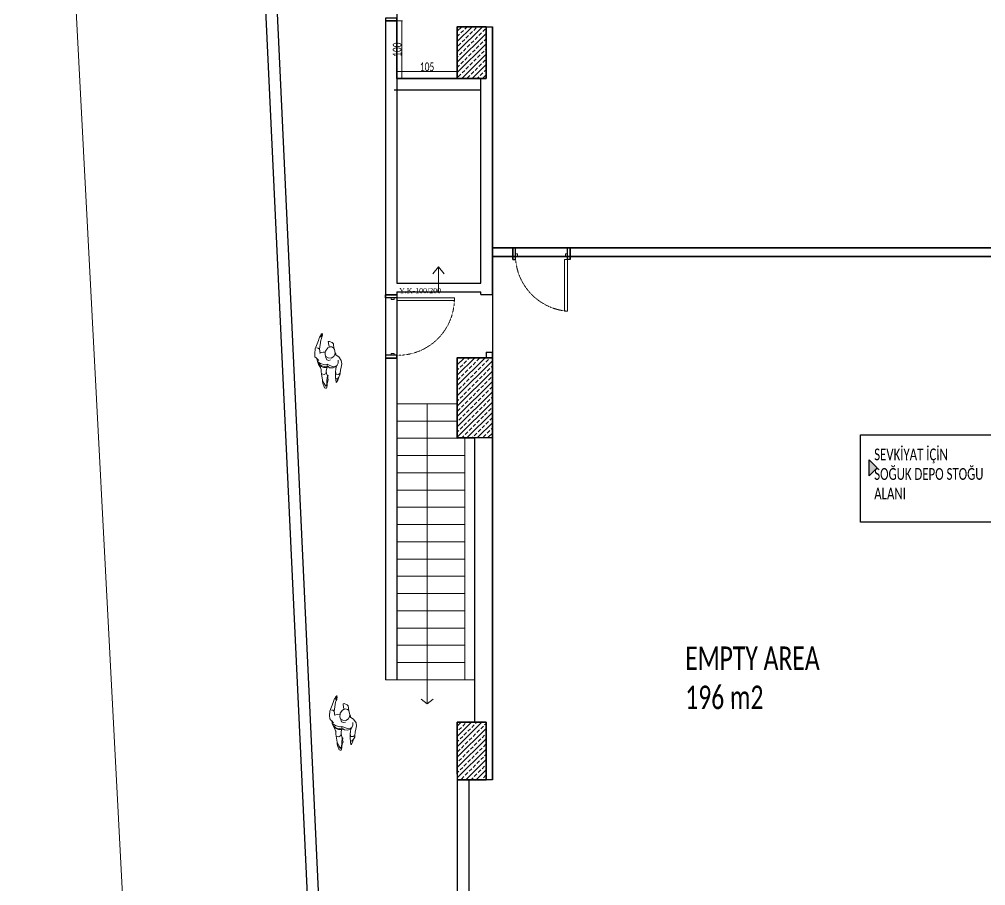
# Model space of a CAD drawing. Header units: millimetres. Extents: x -10496 to -5455, y -188 to 7293.
# Drawn here: x -10496 to -8816, y 3860 to 5367 of the extents above; entities that cross this region are included whole.
import ezdxf

# ---------------------------------------------------------------- set-up
doc = ezdxf.new("R2010")
doc.units = ezdxf.units.MM
doc.linetypes.add('300_Z4_FCD_F03$0$GESTRICHELT', pattern=[0.75, 0.5, -0.25])
doc.linetypes.add('HIDDEN2', pattern=[4.7625, 3.175, -1.5875])
for name, color, linetype, lineweight in [('00 DUVAR', 32, 'Continuous', 35), ('00 KAPI YAZISI', 48, 'Continuous', 18), ('00 KOLON TARARMA', 43, 'Continuous', 13), ('00 KORDİNAT', 31, 'Continuous', 13), ('A-RCON-1', 8, 'Continuous', 5), ('GJC_duvar', 10, 'Continuous', 30), ('GJC_kolon', 87, 'Continuous', 35), ('GJC_ölçüler', 253, 'Continuous', 5), ('kapı_kanadı', 40, 'Continuous', 20), ('kapı_kasa', 30, 'Continuous', 25)]:
    doc.layers.add(name, color=color, linetype=linetype, lineweight=lineweight)
for name, color, linetype in [('GJC ALAN', 2, 'Continuous'), ('GJC_yazı', 11, 'Continuous'), ('Kıtc-002 Çizgi', 7, 'Continuous'), ('S2000-002 Çizgi', 7, 'Continuous')]:
    doc.layers.add(name, color=color, linetype=linetype)
doc.styles.add('RomanS', font='times.ttf')
doc.styles.add('Ölçü50', font='calibri.ttf', dxfattribs={"width": 0.7})
doc.dimstyles.new('olcu-10', dxfattribs={"dimtxt": 15, "dimasz": 1, "dimexe": 1.25, "dimexo": 0.625, "dimgap": 0.5, "dimtad": 1, "dimdec": 0, "dimzin": 9, "dimtxsty": 'Ölçü50', "dimblk": 'ARCHTICK', "dimcen": 2, "dimclrd": 256, "dimclre": 256, "dimclrt": 6, "dimazin": 2, "dimtfac": 1, "dimtdec": 0, "dimtix": 1, "dimtmove": 0, "dimatfit": 3, "dimldrblk": 'ARCHTICK', "dimfxl": 1, "dimlwd": -1, "dimarcsym": 0})
pattern_1 = [(45, (1742.308, -41769.38), (-8.980256, 8.980256), []), (45, (1751.288, -41769.38), (-8.980256, 8.980256), [6.35, -3.175])]

# ---------------------------------------------------------------- blocks, each defined once
blk = doc.blocks.new('_ArchTick')
at = {"layer": 'Kıtc-002 Çizgi', "color": 0, "const_width": 0.15}
blk.add_lwpolyline([(-0.5, -0.5), (0.5, 0.5)], dxfattribs=at)
blk = doc.blocks.new('*D139')
at = {"lineweight": -2, "transparency": 16777216}
for p, q in [((29262, -26465.1), (29262, -26452.5)), ((29367, -26465.1), (29367, -26452.5))]:
    blk.add_line(p, q, dxfattribs=at)
at = {"transparency": 16777216}
blk.add_line((29367, -26453.7), (29262, -26453.7), dxfattribs=at)
at = {"layer": 'Defpoints', "color": 0, "lineweight": 30, "transparency": 16777216}
for p in [(29262, -26453.7), (29262, -26465.7), (29367, -26465.7)]:
    blk.add_point(p, dxfattribs=at)
at = {"transparency": 16777216, "rotation": 180}
blk.add_blockref('_ArchTick', (29262, -26453.7), dxfattribs=at)
at = {"transparency": 16777216}
blk.add_blockref('_ArchTick', (29367, -26453.7), dxfattribs=at)
at = {"color": 6, "transparency": 16777216, "insert": (29314.5, -26445.5), "char_height": 15, "attachment_point": 5, "style": 'Ölçü50'}
blk.add_mtext('105', dxfattribs=at)
blk = doc.blocks.new('*D140')
at = {"lineweight": -2, "transparency": 16777216}
for p, q in [((29262.7, -26365.7), (29271.9, -26365.7)), ((29262.7, -26465.7), (29271.9, -26465.7))]:
    blk.add_line(p, q, dxfattribs=at)
at = {"transparency": 16777216}
blk.add_line((29270.7, -26365.7), (29270.7, -26465.7), dxfattribs=at)
at = {"layer": 'Defpoints', "color": 0, "lineweight": 30, "transparency": 16777216}
for p in [(29262, -26365.7), (29262, -26465.7), (29270.7, -26465.7)]:
    blk.add_point(p, dxfattribs=at)
at = {"transparency": 16777216}
for p, rotation in [((29270.7, -26365.7), 90), ((29270.7, -26465.7), 270)]:
    blk.add_blockref('_ArchTick', p, dxfattribs=dict(at, rotation=rotation))
at = {"color": 6, "transparency": 16777216, "insert": (29262.5, -26415.7), "char_height": 15, "attachment_point": 5, "rotation": 90, "style": 'Ölçü50'}
blk.add_mtext('100', dxfattribs=at)
blk = doc.blocks.new('new ytong')
at = {"layer": 'GJC_duvar'}
blk.add_lwpolyline([(-19725.4, 5230.7), (-21282.3, 5230.7), (-21282.3, 5215.7), (-19725.4, 5215.7)], dxfattribs=at)
blk = doc.blocks.new('100 200')
at = {"layer": '00 DUVAR'}
for p, q in [((-9576, 4788.3), (-9596, 4788.3)), ((-9576, 4678.3), (-9596, 4678.3))]:
    blk.add_line(p, q, dxfattribs=at)
at = {"layer": '00 KORDİNAT', "color": 60, "linetype": 'HIDDEN2', "lineweight": 13, "ltscale": 0.025}
blk.add_arc((-9574.3, 4781.6), 98.3, 268.9919, 1.0081, dxfattribs=at)
at = {"layer": 'kapı_kanadı', "color": 40, "linetype": 'Continuous', "lineweight": 20}
for points in [[(-9586, 4783.3), (-9586, 4780.3), (-9581, 4780.3), (-9581, 4783.3)], [(-9576, 4783.3), (-9576, 4778.3), (-9476, 4778.3), (-9476, 4783.3)], [(-9586, 4683.3), (-9586, 4686.3), (-9581, 4686.3), (-9581, 4683.3)]]:
    blk.add_lwpolyline(points, close=True, dxfattribs=at)
at = {"layer": 'kapı_kasa', "color": 30, "linetype": 'Continuous', "lineweight": 25}
for points in [[(-9596, 4783.3), (-9596, 4788.3), (-9576, 4788.3), (-9576, 4783.3)], [(-9596, 4683.3), (-9596, 4678.3), (-9576, 4678.3), (-9576, 4683.3)]]:
    blk.add_lwpolyline(points, close=True, dxfattribs=at)
at = {"layer": '00 KAPI YAZISI', "color": 0, "style": 'RomanS'}
blk.add_text('Y.K-100/200', height=9, dxfattribs=at).set_placement((-9572.1, 4791.3))
blk = doc.blocks.new('k5')
at = {"layer": '00 DUVAR'}
for p, q in [((-9590.7, 4894.3), (-9610.7, 4894.3)), ((-9590.7, 4794.3), (-9610.7, 4794.3))]:
    blk.add_line(p, q, dxfattribs=at)
at = {"layer": '00 KORDİNAT', "color": 60, "linetype": 'HIDDEN2', "lineweight": 13, "ltscale": 0.025}
blk.add_arc((-9598.5, 4897.1), 98.1, 274.5736, 355.4264, dxfattribs=at)
at = {"layer": 'kapı_kanadı', "color": 40, "linetype": 'Continuous', "lineweight": 20}
for points in [[(-9600.7, 4889.3), (-9600.7, 4886.3), (-9595.7, 4886.3), (-9595.7, 4889.3)], [(-9590.7, 4889.3), (-9590.7, 4884.3), (-9500.7, 4884.3), (-9500.7, 4889.3)], [(-9600.7, 4799.3), (-9600.7, 4802.3), (-9595.7, 4802.3), (-9595.7, 4799.3)]]:
    blk.add_lwpolyline(points, close=True, dxfattribs=at)
at = {"layer": 'kapı_kasa', "color": 30, "linetype": 'Continuous', "lineweight": 25}
for points in [[(-9610.7, 4889.3), (-9610.7, 4894.3), (-9590.7, 4894.3), (-9590.7, 4889.3)], [(-9610.7, 4799.3), (-9610.7, 4794.3), (-9590.7, 4794.3), (-9590.7, 4799.3)]]:
    blk.add_lwpolyline(points, close=True, dxfattribs=at)
blk = doc.blocks.new('ADSAFDF')
for p, q in [((21233.7, -21274.4), (21237.1, -21273.8)), ((21237.1, -21273.8), (21242.1, -21274.7)), ((21244.8, -21273.7), (21242.6, -21274.4)), ((21244.3, -21279.8), (21247.3, -21273.4)), ((21250.7, -21271.4), (21244.8, -21273.7)), ((21247.3, -21273.4), (21256.1, -21270.2)), ((21249.6, -21273.9), (21247.4, -21276)), ((21251.9, -21271.8), (21249.6, -21273.9)), ((21256.1, -21270.2), (21250.7, -21271.4)), ((21256.1, -21270.2), (21251.9, -21271.8)), ((21256.1, -21270.2), (21251.9, -21275.1)), ((21261.2, -21269.8), (21256.1, -21270.2)), ((21256.1, -21270.2), (21256.1, -21270.2)), ((21257.3, -21272.4), (21261, -21269.8)), ((21261, -21269.8), (21262.3, -21268.4)), ((21262.3, -21268.4), (21264.7, -21266.8)), ((21264.7, -21266.8), (21270.4, -21267.2)), ((21270.4, -21267.2), (21278.3, -21268.6)), ((21278.3, -21268.6), (21292.1, -21276.4)), ((21279.4, -21272), (21278.8, -21274.4)), ((21208.1, -21279.5), (21208.2, -21278.1)), ((21211.9, -21281.4), (21208.1, -21279.5)), ((21208.2, -21278.1), (21209.1, -21276.5)), ((21209.1, -21276.5), (21211, -21275.7)), ((21211, -21275.7), (21215.5, -21274.9)), ((21213.2, -21277.8), (21211.6, -21278.1)), ((21211.6, -21278.1), (21213.6, -21281)), ((21214.4, -21281.8), (21211.9, -21281.4)), ((21216.4, -21276.6), (21213.2, -21277.8)), ((21213.6, -21281), (21220.8, -21282.2)), ((21218.2, -21282.7), (21214.4, -21281.8)), ((21215.5, -21274.9), (21219.5, -21274.3)), ((21222.7, -21274.6), (21216.4, -21276.6)), ((21222.1, -21284.7), (21218.2, -21282.7)), ((21219.5, -21274.3), (21222.2, -21274.4)), ((21220.8, -21282.2), (21229.2, -21283.9)), ((21225, -21284.4), (21222.1, -21284.7)), ((21233.7, -21274.4), (21222.7, -21274.6)), ((21227.4, -21284.8), (21225, -21284.4)), ((21229.3, -21285.1), (21227.4, -21284.8)), ((21229.2, -21283.9), (21233.4, -21283.2)), ((21229.5, -21283.9), (21229.3, -21285.1)), ((21231.7, -21278.8), (21233.7, -21274.4)), ((21233.5, -21282.2), (21231.7, -21278.8)), ((21233.4, -21283.2), (21237, -21283.1)), ((21237, -21283.1), (21233.5, -21282.2)), ((21233.7, -21274.4), (21233.7, -21274.4)), ((21240.2, -21283.8), (21237, -21283.1)), ((21242, -21284.6), (21240.2, -21283.8)), ((21242.3, -21289.6), (21241.2, -21295.6)), ((21242.6, -21274.4), (21241.7, -21275.1)), ((21242, -21284.6), (21243.7, -21285.1)), ((21244.9, -21287.2), (21242.3, -21289.6)), ((21243.7, -21285.1), (21244.3, -21279.8)), ((21243.7, -21285.1), (21244.9, -21287.2)), ((21246.3, -21290.7), (21244.1, -21295)), ((21246.1, -21283.3), (21244.9, -21287.2)), ((21247.4, -21276), (21245.7, -21281.4)), ((21245.7, -21281.4), (21246.1, -21283.3)), ((21248.9, -21285.9), (21246.2, -21285.8)), ((21248.9, -21285.9), (21246.3, -21290.7)), ((21251.9, -21275.1), (21248.7, -21282.2)), ((21248.7, -21282.2), (21248.9, -21285.9)), ((21256.9, -21286.3), (21255.3, -21290)), ((21255.3, -21290), (21255.7, -21293.1)), ((21261.1, -21285.6), (21256.9, -21286.3)), ((21258.6, -21294.3), (21259.6, -21289)), ((21259.6, -21289), (21262.4, -21285.6)), ((21265.9, -21284.8), (21261.1, -21285.6)), ((21262.4, -21285.6), (21265.9, -21284.8)), ((21265.9, -21284.8), (21270.4, -21285.6)), ((21270.1, -21275.2), (21270.7, -21282)), ((21276.6, -21276.2), (21270.1, -21276.5)), ((21270.7, -21282), (21270.4, -21285.6)), ((21270.4, -21285.6), (21272.2, -21286.3)), ((21270.4, -21285.6), (21272.2, -21286.3)), ((21272.2, -21286.3), (21276.9, -21291.1)), ((21278.8, -21274.4), (21276.6, -21276.2)), ((21292, -21280.4), (21276.6, -21276.2)), ((21293.1, -21281.2), (21292, -21280.4)), ((21292.1, -21276.4), (21294.1, -21277.1)), ((21294.9, -21282.3), (21293.1, -21281.2)), ((21294.1, -21277.1), (21298.6, -21279.4)), ((21296.8, -21283.2), (21294.9, -21282.3)), ((21298.5, -21283.7), (21296.8, -21283.2)), ((21297, -21280.9), (21299.5, -21283)), ((21300, -21284.3), (21298.5, -21283.7)), ((21298.6, -21279.4), (21299.3, -21280.9)), ((21301, -21283.4), (21298.9, -21282.7)), ((21299.3, -21280.9), (21302, -21282.6)), ((21299.5, -21283), (21300.9, -21283.8)), ((21300.9, -21283.8), (21300, -21284.3)), ((21302.6, -21284.8), (21301, -21283.4)), ((21302, -21282.6), (21303, -21284.4)), ((21303, -21284.4), (21302.6, -21284.8)), ((21215.7, -21297.9), (21216.4, -21297.7)), ((21215.8, -21298.6), (21215.7, -21297.9)), ((21217.4, -21299.6), (21215.8, -21298.6)), ((21216.4, -21297.7), (21218.3, -21298.1)), ((21219.3, -21300.9), (21217.4, -21299.6)), ((21218.3, -21298.1), (21218.7, -21297.6)), ((21218.7, -21297.6), (21222.1, -21298)), ((21220.4, -21301.5), (21219.3, -21300.9)), ((21223.3, -21302.8), (21220.4, -21301.5)), ((21221.9, -21298.8), (21221.2, -21300)), ((21221.2, -21300), (21224.3, -21303.3)), ((21223, -21297.6), (21221.9, -21298.8)), ((21222.1, -21298), (21223, -21297.6)), ((21225.8, -21297.5), (21223, -21297.6)), ((21224.3, -21303.3), (21227.6, -21305.8)), ((21234.4, -21298.8), (21225.8, -21297.5)), ((21227.6, -21305.8), (21229.7, -21306.6)), ((21228.9, -21303.4), (21229.7, -21299.6)), ((21230.7, -21306.5), (21228.9, -21303.4)), ((21229.7, -21299.6), (21234.4, -21298.8)), ((21229.7, -21306.6), (21230.7, -21306.5)), ((21235.9, -21307.9), (21230.7, -21306.5)), ((21234.4, -21298.8), (21238.1, -21299.8)), ((21238.1, -21299.8), (21243, -21301.1)), ((21241.2, -21295.6), (21243, -21301.1)), ((21243, -21301.1), (21245.1, -21303.3)), ((21243.9, -21300.2), (21243.7, -21301.5)), ((21244.1, -21295), (21243.9, -21300.2)), ((21245.1, -21303.3), (21248.5, -21305.2)), ((21248.5, -21305.2), (21253.4, -21306.1)), ((21260.7, -21299.2), (21258.6, -21294.3)), ((21262.4, -21303.8), (21259.2, -21308)), ((21264.5, -21301.3), (21260.7, -21299.2)), ((21265, -21301.5), (21262.4, -21303.8)), ((21265, -21303.4), (21262.4, -21303.8)), ((21267, -21302.2), (21264.5, -21301.3)), ((21267.8, -21302.2), (21265, -21303.4)), ((21272.7, -21302.1), (21267, -21302.2)), ((21274.5, -21301.4), (21272.7, -21302.1)), ((21274.5, -21301.4), (21275.4, -21301.1)), ((21274.5, -21301.4), (21282.9, -21301.4)), ((21275.4, -21301.1), (21276.9, -21299.7)), ((21276.9, -21291.1), (21278.2, -21294)), ((21276.9, -21299.7), (21278, -21297.9)), ((21278, -21297.9), (21278.3, -21296.2)), ((21281.3, -21293.2), (21278.2, -21294)), ((21278.2, -21294), (21278.2, -21295)), ((21278.3, -21296.2), (21278.2, -21295)), ((21287.8, -21293.1), (21281.3, -21293.2)), ((21282.9, -21301.4), (21285.2, -21299.8)), ((21285.2, -21299.8), (21287.8, -21295)), ((21287.8, -21295), (21287.8, -21293.1)), ((21241, -21309.7), (21235.9, -21307.9)), ((21246.5, -21311.4), (21241, -21309.7)), ((21252.1, -21311.3), (21246.5, -21311.4)), ((21259.2, -21308), (21252.1, -21311.3))]:
    blk.add_line(p, q)
blk = doc.blocks.new('KAÇIOS')
at = {"layer": 'S2000-002 Çizgi', "linetype": '300_Z4_FCD_F03$0$GESTRICHELT', "lineweight": 30, "ltscale": 15, "true_color": 0x1fad36}
h = blk.add_hatch(color=104, dxfattribs=at)
h.dxf.hatch_style = 1
h.paths.add_polyline_path([(-12011.85, 2736.06), (-12025.85, 2736.06), (-12018.85, 2743.06)])
at = {"layer": 'S2000-002 Çizgi', "color": 104, "lineweight": 25, "ltscale": 15, "true_color": 0x1fad36}
blk.add_lwpolyline([(-12011.85, 2736.06), (-12025.85, 2736.06), (-12018.85, 2743.06)], close=True, dxfattribs=at)
blk = doc.blocks.new('rölöveteyit')
at = {"layer": '00 KOLON TARARMA'}
h = blk.add_hatch(dxfattribs=at)
h.set_pattern_fill('ANSI33', color=256, scale=2, angle=360, style=0)
h.set_pattern_definition([(45, (78636.961, -6034.581), (-8.980256, 8.980256), []), (45, (78645.941, -6034.581), (-8.980256, 8.980256), [6.35, -3.175])])
h.paths.add_polyline_path([(29417, -26465.7), (29367, -26465.7), (29367, -26375.7), (29417, -26375.7)])
h = blk.add_hatch(dxfattribs=at)
h.set_pattern_fill('ANSI33', color=256, scale=2, angle=360, style=0)
h.set_pattern_definition(pattern_1)
h.paths.add_polyline_path([(29428.1, -26951.7), (29367, -26951.7), (29367, -27090.4), (29428.1, -27090.4)])
h = blk.add_hatch(dxfattribs=at)
h.set_pattern_fill('ANSI33', color=256, scale=2, angle=360, style=0)
h.set_pattern_definition(pattern_1)
h.paths.add_polyline_path([(29417.1, -27585.7), (29367.1, -27585.7), (29367.1, -27675.7), (29367.1, -27685.7), (29417.1, -27685.7)])
for p, q in [((29334.2, -26793.3), (29324.4, -26805.8)), ((29334.2, -26836.7), (29334.2, -26793.3)), ((29334.2, -26793.3), (29344, -26805.8)), ((29314.5, -27031.7), (29314.5, -27553.4)), ((29397.1, -27585.7), (29397.1, -27091.7)), ((29262, -27511.7), (29242, -27511.7)), ((29380, -27511.7), (29397.1, -27511.7)), ((29314.5, -27553.4), (29304.1, -27545.4)), ((29314.5, -27553.4), (29324.9, -27545.4)), ((29417.1, -27685.7), (29417.1, -27585.7))]:
    blk.add_line(p, q)
for points in [[(29367, -27031.7), (29262, -27031.7), (29262, -27061.7), (29367, -27061.7)], [(29367, -27061.7), (29262, -27061.7), (29262, -27091.7), (29367, -27091.7)], [(29380, -27091.7), (29262, -27091.7), (29262, -27121.7), (29380, -27121.7)], [(29380, -27121.7), (29262, -27121.7), (29262, -27151.7), (29380, -27151.7)], [(29380, -27151.7), (29262, -27151.7), (29262, -27181.7), (29380, -27181.7)], [(29380, -27181.7), (29262, -27181.7), (29262, -27211.7), (29380, -27211.7)], [(29380, -27211.7), (29262, -27211.7), (29262, -27241.7), (29380, -27241.7)], [(29380, -27241.7), (29262, -27241.7), (29262, -27271.7), (29380, -27271.7)], [(29380, -27271.7), (29262, -27271.7), (29262, -27301.7), (29380, -27301.7)], [(29380, -27301.7), (29262, -27301.7), (29262, -27331.7), (29380, -27331.7)], [(29380, -27331.7), (29262, -27331.7), (29262, -27361.7), (29380, -27361.7)], [(29380, -27361.7), (29262, -27361.7), (29262, -27391.7), (29380, -27391.7)], [(29380, -27391.7), (29262, -27391.7), (29262, -27421.7), (29380, -27421.7)], [(29380, -27421.7), (29262, -27421.7), (29262, -27451.7), (29380, -27451.7)], [(29380, -27451.7), (29262, -27451.7), (29262, -27481.7), (29380, -27481.7)], [(29380, -27481.7), (29262, -27481.7), (29262, -27511.7), (29380, -27511.7)]]:
    blk.add_lwpolyline(points, close=True)
at = {"layer": '00 KORDİNAT'}
blk.add_lwpolyline([(33646.7, -25609.7), (33360.5, -31628.6), (31791.4, -31667.6), (31765.6, -29875.7), (30269, -29875.7), (30318.3, -30860.3), (28946.3, -30950.6), (28889.3, -29876.8), (28605.5, -24467.7), (29654.9, -24436.6), (33646.7, -25609.7)], dxfattribs=at)
at = {"layer": 'GJC_duvar'}
for p, q in [((29428.1, -26841.7), (29428.1, -26375.7)), ((29262, -26465.7), (29262, -26821.7)), ((29408.1, -26821.7), (29408.1, -26465.7)), ((29242, -26485.7), (29242, -26836.7)), ((29262, -26821.7), (29408.1, -26821.7)), ((29242, -26836.7), (29242, -27511.7)), ((29262, -26836.7), (29408.1, -26836.7)), ((29262, -26836.7), (29262, -27511.7)), ((29408, -26841.7), (29428.1, -26841.7)), ((29408.1, -26841.7), (29408.1, -26836.7)), ((29417.1, -26941.7), (29417.1, -26951.7)), ((29417.1, -26941.7), (29428.1, -26941.7)), ((29428.1, -27685.7), (29428.1, -26941.7))]:
    blk.add_line(p, q, dxfattribs=at)
for points in [[(29239.9, -24967.2), (28968.9, -24967.2), (29176.1, -29375.7), (29367.6, -29375.7)], [(29239.9, -24987.2), (28989.9, -24987.2), (29194.2, -29355.7)], [(29367, -26465.7), (29262, -26465.7), (29262, -26365.7), (29242, -26365.7), (29242, -26485.7)], [(29257, -26485.7), (29408.1, -26485.7)], [(29397.1, -27091.7), (29397.1, -27585.7)], [(29367, -27674.5), (29367, -28075.7)], [(29387, -27685.7), (29387, -28075.7)]]:
    blk.add_lwpolyline(points, dxfattribs=at)
at = {"layer": 'GJC_kolon'}
for points in [[(29417, -26375.7), (29367, -26375.7), (29367, -26465.7), (29417, -26465.7), (29417, -26375.7)], [(29428.1, -26951.7), (29367, -26951.7), (29367, -27091.7), (29428.1, -27090.4), (29428.1, -26950.4)], [(29367.1, -27685.7), (29417.1, -27685.7), (29417.1, -27585.7), (29367.1, -27585.7), (29367.1, -27675.7)]]:
    blk.add_lwpolyline(points, dxfattribs=at)
at = {"layer": 'GJC_ölçüler'}
for p, q in [((29428.1, -26375.7), (29417, -26375.7)), ((29417.1, -27685.7), (29428.1, -27685.7))]:
    blk.add_line(p, q, dxfattribs=at)
blk.add_lwpolyline([(29367, -26951.7), (29428.1, -26951.7), (29428.1, -27090.4), (29367, -27090.4)], close=True, dxfattribs=at)
for p1, distance, picture, middle in [((29262, -26365.7), 8.7, '*D140', (29262.5, -26415.7)), ((29367, -26465.7), -12, '*D139', (29314.5, -26445.5))]:
    dim = blk.add_aligned_dim(p1=p1, p2=(29262, -26465.7), distance=distance, dimstyle='olcu-10')
    dim.commit()
    dim.dimension.update_dxf_attribs({"geometry": picture, "text_midpoint": middle})

msp = doc.modelspace()

# ---------------------------------------------------------------- linework, layer by layer
at = {"layer": '00 KORDİNAT'}
msp.add_lwpolyline([(-5455.2, 6120.2), (-5741.5, 101.4), (-7310.5, 62.4), (-7336.4, 1854.3), (-8832.9, 1854.3), (-8783.6, 869.7), (-10155.6, 779.4), (-10212.6, 1853.1), (-10496.4, 7262.2), (-9447, 7293.3), (-5455.2, 6120.2)], dxfattribs=at)
at = {"layer": 'GJC_duvar'}
msp.add_lwpolyline([(-9033.7, 4644.2), (-8788.4, 4644.2), (-8788.4, 4492.5), (-9033.7, 4492.5)], close=True, dxfattribs=at)
msp.add_lwpolyline([(-9734.9, 4055.5), (-9734.9, 3654.3)], dxfattribs=at)

# ---------------------------------------------------------------- texts
at = {"layer": 'GJC_yazı', "lineweight": 0, "attachment_point": 1, "rotation": 0.0406, "style": 'Ölçü50'}
for s, width, gutter_width, heights, insert, char_height in [('{\\fCalibri Light|b0|i0|c162|p34;SEVKİYAT İÇİN \\PSOĞUK DEPO STOĞU\\PALANI}', 319.957, 0.158, [207], (-9009.9, 4620.4), 20.413), ('{\\fCalibri Light|b0|i0|c162|p34;EMPTY AREA\\P196 m2}', 391.124, 0.315, [178.6], (-9338.5, 4276.1), 40.825)]:
    msp.add_mtext_dynamic_manual_height_columns(s, width=width, gutter_width=gutter_width, heights=heights, dxfattribs=dict(at, insert=insert, char_height=char_height))

# ---------------------------------------------------------------- next in the draw order: block references
at = {"layer": 'GJC_ölçüler'}
msp.add_blockref('rölöveteyit', (-39101.9, 31730), dxfattribs=at)

# ---------------------------------------------------------------- next in the draw order: linework, layer by layer
at = {"layer": '00 DUVAR'}
msp.add_line((-9839.9, 5364.3), (-9859.9, 5364.3), dxfattribs=at)
at = {"layer": 'kapı_kasa', "color": 30, "linetype": 'Continuous', "lineweight": 25}
msp.add_lwpolyline([(-9859.9, 5369.3), (-9859.9, 5364.3), (-9839.9, 5364.3), (-9839.9, 5369.3)], close=True, dxfattribs=at)

# ---------------------------------------------------------------- next in the draw order: block references
at = {"layer": 'A-RCON-1', "rotation": 97.35114544092218}
for p in [(-28353.5, -19030.8), (-28327.9, -19660.8)]:
    msp.add_blockref('ADSAFDF', p, dxfattribs=at)
at = {"layer": 'GJC_duvar', "color": 41, "true_color": 0xf4ee51}
for name, p in [('new ytong', (11608.5, -261.3)), ('100 200', (-263.9, 99.4))]:
    msp.add_blockref(name, p, dxfattribs=at)

# ---------------------------------------------------------------- next in the draw order: linework, layer by layer
at = {"layer": 'GJC ALAN', "color": 40, "lineweight": 30, "true_color": 0xf8d731}
msp.add_lwpolyline([(-8324.3, 4969.4), (-8324.3, 6403.4), (-8679.7, 6508.7), (-8686.7, 6485.1), (-8775, 6511.1), (-8768.6, 6532.6), (-9514.2, 6753.1), (-9634.3, 6749.6), (-9633.4, 6719.7), (-9733.4, 6717.3), (-9734.3, 6746.6), (-9839.9, 6744.9), (-9839.9, 5264.3), (-9734.9, 5264.3), (-9734.9, 5354.3), (-9673.9, 5354.3), (-9673.9, 4969.4)], close=True, dxfattribs=at)
msp.add_lwpolyline([(-8753.9, 4954.4), (-9673.9, 4954.4), (-9673.9, 4888.3), (-9673.9, 4044.3), (-9714.9, 4044.3), (-9714.9, 3654.3), (-9684.9, 3654.3), (-9684.9, 3561.3), (-9714.9, 3561.3), (-9714.9, 3052.3), (-9684.9, 3052.3), (-9684.9, 2952.3), (-9714.9, 2952.3), (-9714.9, 2456.3), (-9682.4, 2456.3), (-9682.4, 2374.3), (-8764.9, 2374.3)], dxfattribs=at)

# ---------------------------------------------------------------- next in the draw order: block references
at = {"layer": 'GJC_duvar', "color": 41, "true_color": 0xf4ee51, "rotation": 270}
msp.add_blockref('k5', (-14432.7, -4641.3), dxfattribs=at)
at = {"layer": 'GJC_duvar', "color": 41, "true_color": 0xf4ee51, "xscale": 2, "yscale": 2, "zscale": 2, "rotation": 270}
msp.add_blockref('KAÇIOS', (-14490.6, -19450.6, -0.1), dxfattribs=at)

doc.saveas('drawing.dxf')
